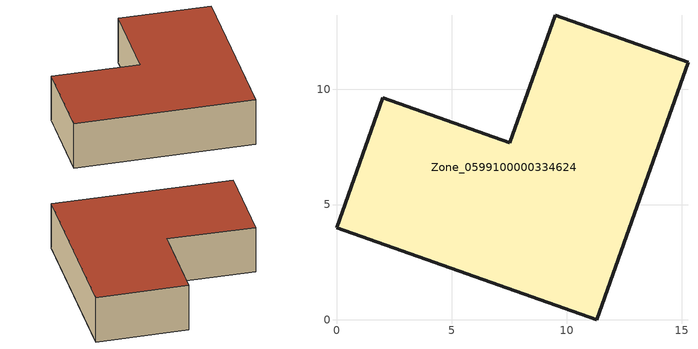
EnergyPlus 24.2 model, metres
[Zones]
Zone_0599100000334624
 floor ground (C_G): 11.3,0 0,4 2.01,9.65 7.53,7.69 9.5,13.22 15.27,11.18 z0.57
 wall outside (C_F): 9.5,13.22 7.53,7.69 2.01,9.65 0,4 11.3,0 15.27,11.18 9.5,13.22 z0.57:3.9
 roof outside (C_R): 11.3,0 15.27,11.18 9.5,13.22 7.53,7.69 2.01,9.65 0,4 z3.9
[BUILDING]
Pand.0599100000334624: North Axis=0; Terrain=City; Loads Convergence Tolerance Value=0.04; Temperature Convergence Tolerance Value=0.4; Solar Distribution=FullExterior; Maximum Number of Warmup Days=25; Minimum Number of Warmup Days=1
[Site:Location]
Rotterdam.The.Hague.AP_ZH_NLD Design_Conditions: Latitude=51.96; Longitude=4.45; Time Zone=1; Elevation=-4.5
[SITE:GROUNDTEMPERATURE:BUILDINGSURFACE]
18, 18, 18, 18, 18, 18, 18, 18, 18, 18, 18, 18
[MATERIAL] Thermal Absorptance=0.9; Solar Absorptance=0.7; Visible Absorptance=0.7
Name | Roughness | Thickness | Conductivity | Density | Specific Heat
G.TC.1975-1991 | MediumSmooth | 0.15 | 0.288461 | 540 | 1210
F.TC.1975-1991 | Rough | 0.3 | 0.230769 | 1920 | 840
R.TC.1975-1991 | MediumRough | 0.2 | 0.153846 | 1500 | 1000
[CONSTRUCTION]
C_G: G.TC.1975-1991
C_F: F.TC.1975-1991
C_R: R.TC.1975-1991
[ZONE]
Zone_0599100000334624: Type=1; Multiplier=1; Ceiling Height=Autocalculate; Volume=Autocalculate; Floor Area=autocalculate; Part of Total Floor Area=Yes
[ZONEINFILTRATION:DESIGNFLOWRATE]
Infil_Zone_0599100000334624: Zone or ZoneList or Space or SpaceList=Zone_0599100000334624; Schedule=AlwaysOn; Design Flow Rate Calculation Method=Flow/Area; Flow Rate per Floor Area=0.003; Constant Term Coefficient=1; Temperature Term Coefficient=0; Velocity Term Coefficient=0; Velocity Squared Term Coefficient=0
[HVACTEMPLATE:ZONE:IDEALLOADSAIRSYSTEM]
Zone_0599100000334624: Maximum Heating Supply Air Temperature=50; Minimum Cooling Supply Air Temperature=13; Maximum Heating Supply Air Humidity Ratio=0.0156; Minimum Cooling Supply Air Humidity Ratio=0.0077; Heating Limit=NoLimit; Cooling Limit=NoLimit; Dehumidification Control Type=ConstantSensibleHeatRatio; Cooling Sensible Heat Ratio=0.7; Dehumidification Setpoint=60; Humidification Control Type=None; Humidification Setpoint=30; Outdoor Air Method=None; Outdoor Air Flow Rate per Person=0.00944; Outdoor Air Flow Rate per Zone Floor Area=0; Outdoor Air Flow Rate per Zone=0; Demand Controlled Ventilation Type=None; Outdoor Air Economizer Type=NoEconomizer; Heat Recovery Type=None; Sensible Heat Recovery Effectiveness=0.7; Latent Heat Recovery Effectiveness=0.65
[ZONECONTROL:THERMOSTAT]
ThermostatControl_Zone_0599100000334624: Zone or ZoneList=Zone_0599100000334624; Control Type Schedule=DualSetpointControlType; Control 1=Thermostat_Zone_0599100000334624; Temperature Difference Between Cutout And Setpoint=0
[THERMOSTATSETPOINT:DUALSETPOINT]
Thermostat_Zone_0599100000334624: Heating Setpoint Temperature Schedule=HeatingSetpoint_Zone_0599100000334624; Cooling Setpoint Temperature Schedule=CoolingSetpoint_Zone_0599100000334624
[SCHEDULE:COMPACT]
HeatingSetpoint_Zone_0599100000334624: Through: 12/31, For: AllDays, Until: 24:00, 21
CoolingSetpoint_Zone_0599100000334624: Through: 12/31, For: AllDays, Until: 24:00, 24
DualSetpointControlType: Through: 12/31, For: AllDays, Until: 24:00, 4
AlwaysOn: Through: 12/31, For: AllDays, Until: 24:00, 1
